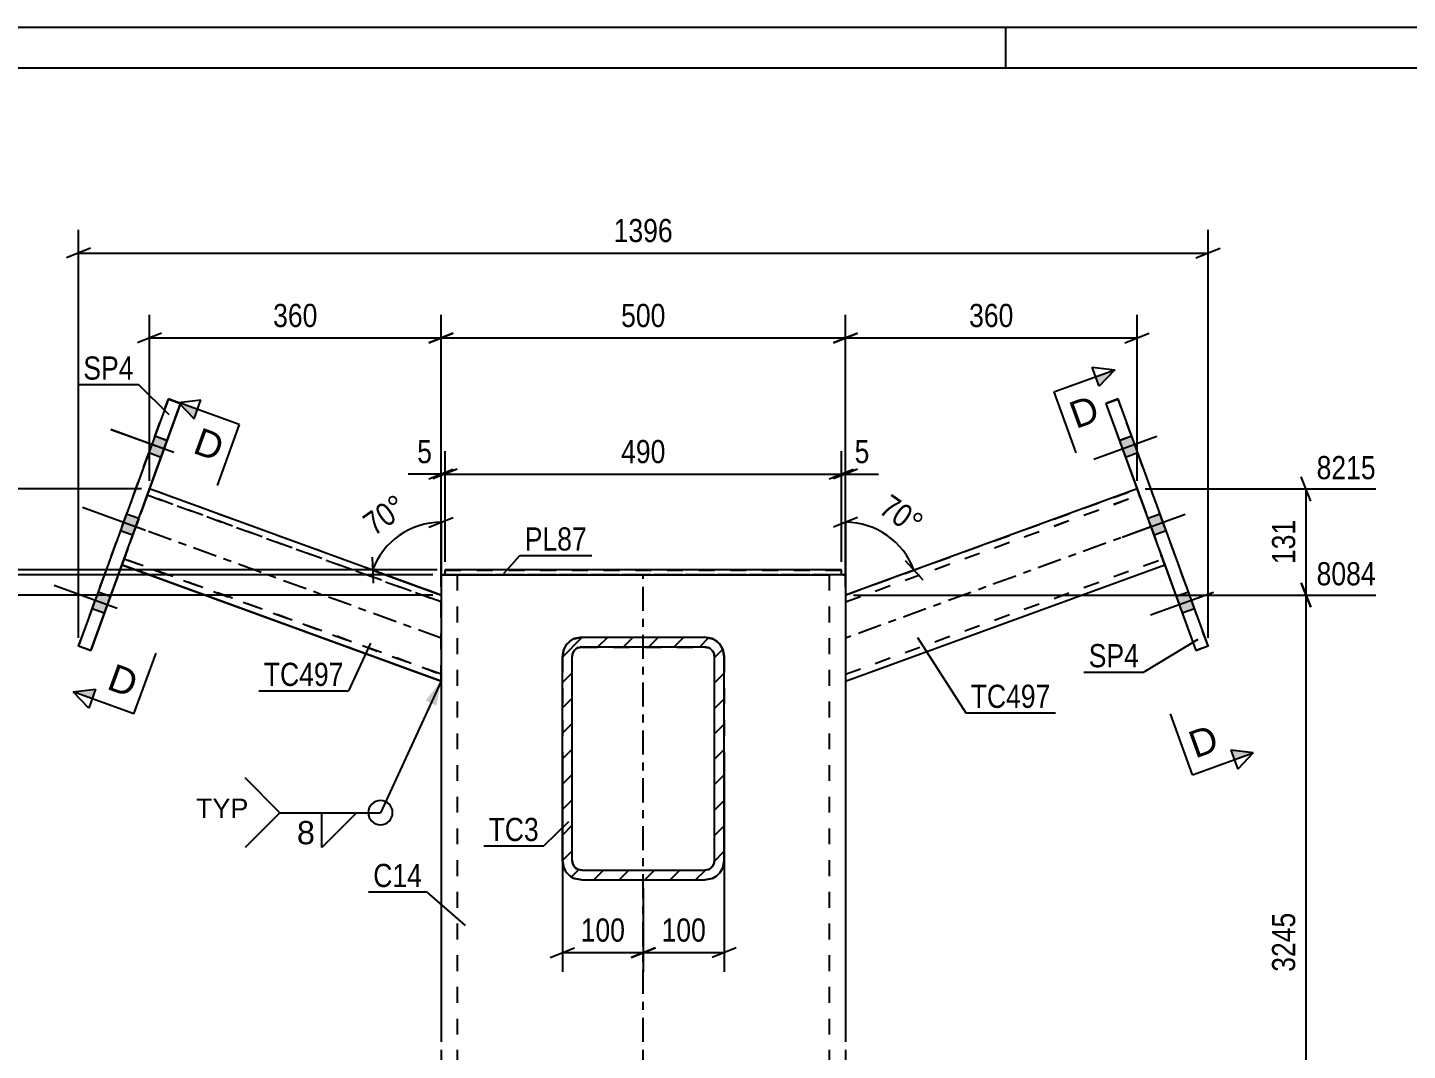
# Model space of a CAD drawing. Header units: millimetres. Extents: x 0 to 594, y 0 to 420.
# Drawn here: x 263.1 to 433.6, y 293.6 to 420 of the extents above; entities that cross this region are included whole.
import ezdxf

# ---------------------------------------------------------------- set-up
doc = ezdxf.new("R2010")
doc.units = ezdxf.units.MM
doc.linetypes.add('DXK_LINE_DOT2', pattern=[3.9198, 1.9599, -1.9599])
doc.linetypes.add('DXK_LINE_DOT3', pattern=[5.9187, 2.979, -0.9799, 0.9799, -0.9799])
doc.styles.add('Arial', font='arial.ttf', dxfattribs={"height": 0.2})
doc.styles.add('Arial Narrow', font='ARIALN.TTF', dxfattribs={"height": 0.2})

# ---------------------------------------------------------------- blocks, each defined once
blk = doc.blocks.new('Unknown-681868524-1134')
at = {"color": 5, "linetype": 'Continuous'}
for p, q in [((594, 420), (0, 420)), ((384, 415), (384, 420)), ((589, 415), (5, 415))]:
    blk.add_line(p, q, dxfattribs=at)
blk = doc.blocks.new('Part-681868524-1384 - 1250')
at = {"color": 7, "linetype": 'DXK_LINE_DOT2'}
for p, q in [((277.8, 362.04), (275.01, 354.38)), ((277.8, 362.04), (275.05, 354.5)), ((277.69, 361.75), (275.16, 354.78)), ((277.69, 361.75), (275.16, 354.79)), ((277.69, 361.75), (277.84, 362.16)), ((277.78, 362), (277.69, 361.75)), ((277.84, 362.16), (277.78, 362)), ((277.97, 362.53), (277.8, 362.04)), ((277.8, 362.04), (277.97, 362.53)), ((277.86, 362.22), (277.84, 362.16)), ((277.84, 362.16), (277.86, 362.21)), ((277.86, 362.22), (314.18, 349)), ((277.86, 362.21), (277.86, 362.22)), ((314.18, 348.99), (277.86, 362.21)), ((278.09, 362.85), (277.97, 362.53)), ((277.97, 362.53), (278.09, 362.85)), ((278.14, 362.97), (278.09, 362.85)), ((278.09, 362.85), (278.14, 362.97)), ((314.18, 349.85), (278.14, 362.97)), ((278.14, 362.97), (278.14, 362.97)), ((274.76, 353.68), (274.71, 353.57)), ((274.71, 353.57), (274.76, 353.68)), ((274.71, 353.57), (274.71, 353.57)), ((274.88, 354.01), (274.76, 353.68)), ((274.76, 353.68), (274.88, 354.01)), ((274.88, 354.01), (275.05, 354.5)), ((275.01, 354.38), (274.88, 354.01)), ((275.01, 354.38), (274.99, 354.32)), ((274.99, 354.32), (275.01, 354.38)), ((274.99, 354.32), (314.18, 340.06)), ((314.18, 340.06), (274.99, 354.32)), ((274.99, 354.32), (274.99, 354.32)), ((275.16, 354.79), (275.01, 354.38)), ((275.01, 354.38), (275.07, 354.54)), ((275.07, 354.54), (275.16, 354.78)), ((314.18, 339.2), (314.18, 349.85))]:
    blk.add_line(p, q, dxfattribs=at)
at = {"color": 2, "linetype": 'Continuous'}
for p, q in [((314.18, 349.85), (278.14, 362.97)), ((274.71, 353.57), (314.18, 339.21)), ((314.18, 339.2), (274.71, 353.57))]:
    blk.add_line(p, q, dxfattribs=at)
at = {"color": 7, "linetype": 'DXK_LINE_DOT3'}
blk.add_line((314.18, 344.53), (276.43, 358.27), dxfattribs=at)
blk = doc.blocks.new('Part-681868524-1276 - 1250')
at = {"color": 2, "linetype": 'Continuous'}
for p, q in [((397.88, 374.09), (396.38, 373.54)), ((409, 343.55), (397.88, 374.09)), ((396.38, 373.54), (407.5, 343)), ((396.38, 373.54), (396.38, 373.54)), ((396.38, 373.54), (396.38, 373.54)), ((396.38, 373.54), (400.23, 362.97)), ((403.65, 353.57), (407.5, 343)), ((407.5, 343), (409, 343.55)), ((409, 343.54), (407.5, 343)), ((407.5, 343), (407.5, 343)), ((409, 343.55), (409, 343.54)), ((409, 343.54), (409, 343.55))]:
    blk.add_line(p, q, dxfattribs=at)
at = {"color": 7, "linetype": 'DXK_LINE_DOT2'}
for p, q in [((396.38, 373.54), (397.88, 374.08)), ((397.88, 374.09), (397.88, 374.08)), ((409, 343.55), (397.88, 374.08)), ((400.23, 362.97), (403.65, 353.57))]:
    blk.add_line(p, q, dxfattribs=at)
blk = doc.blocks.new('Part-681868524-1306 - 1250')
at = {"color": 2, "linetype": 'Continuous'}
for p, q in [((400.23, 362.97), (364.18, 349.85)), ((364.18, 339.21), (403.65, 353.57)), ((364.18, 339.2), (403.65, 353.57))]:
    blk.add_line(p, q, dxfattribs=at)
at = {"color": 7, "linetype": 'DXK_LINE_DOT2'}
for p, q in [((364.18, 349.85), (400.23, 362.97)), ((364.18, 349), (400.5, 362.22)), ((364.18, 349), (400.5, 362.21)), ((400.23, 362.97), (400.23, 362.97)), ((400.23, 362.97), (400.27, 362.85)), ((400.27, 362.85), (400.23, 362.97)), ((400.27, 362.85), (400.39, 362.53)), ((400.39, 362.53), (400.27, 362.85)), ((400.39, 362.53), (400.57, 362.04)), ((400.5, 362.21), (400.39, 362.53)), ((400.5, 362.21), (400.5, 362.22)), ((400.52, 362.16), (400.5, 362.22)), ((400.5, 362.21), (403.31, 354.5)), ((400.5, 362.21), (400.52, 362.16)), ((400.67, 361.75), (400.52, 362.16)), ((400.52, 362.16), (400.58, 361.99)), ((400.57, 362.04), (403.31, 354.5)), ((400.58, 361.99), (400.67, 361.75)), ((400.67, 361.75), (403.21, 354.79)), ((400.67, 361.75), (403.21, 354.79)), ((364.18, 340.06), (403.38, 354.32)), ((364.18, 340.06), (403.38, 354.32)), ((403.21, 354.79), (403.35, 354.38)), ((403.3, 354.54), (403.21, 354.79)), ((403.35, 354.38), (403.3, 354.54)), ((403.31, 354.5), (403.49, 354.01)), ((403.49, 354.01), (403.31, 354.5)), ((403.35, 354.38), (403.38, 354.32)), ((403.38, 354.32), (403.35, 354.38)), ((403.38, 354.32), (403.38, 354.32)), ((403.49, 354.01), (403.61, 353.69)), ((403.61, 353.68), (403.49, 354.01)), ((403.61, 353.69), (403.65, 353.57)), ((403.65, 353.57), (403.61, 353.68)), ((403.65, 353.57), (403.65, 353.57)), ((364.18, 349.85), (364.18, 339.2))]:
    blk.add_line(p, q, dxfattribs=at)
at = {"color": 7, "linetype": 'DXK_LINE_DOT3'}
blk.add_line((401.94, 358.27), (364.18, 344.53), dxfattribs=at)
blk = doc.blocks.new('Part-681868524-1321 - 1250')
at = {"color": 2, "linetype": 'Continuous'}
for p, q in [((363.68, 352.95), (314.68, 352.95)), ((314.68, 352.35), (314.68, 352.95)), ((314.68, 352.35), (316.36, 352.35)), ((363.68, 352.35), (362.01, 352.35)), ((363.68, 352.35), (363.68, 352.95))]:
    blk.add_line(p, q, dxfattribs=at)
at = {"color": 7, "linetype": 'DXK_LINE_DOT2'}
for p, q in [((314.68, 352.94), (363.68, 352.94)), ((314.68, 352.34), (314.68, 352.35)), ((314.68, 352.34), (314.68, 352.35)), ((363.68, 352.34), (314.68, 352.34)), ((362.01, 352.35), (316.36, 352.35)), ((363.68, 352.34), (363.68, 352.35)), ((363.68, 352.35), (363.68, 352.34))]:
    blk.add_line(p, q, dxfattribs=at)
blk = doc.blocks.new('Part-681868524-1347 - 1250')
at = {"color": 7, "linetype": 'DXK_LINE_DOT2'}
for p, q in [((331.58, 344.62), (330.66, 344.44)), ((331.58, 344.62), (346.78, 344.62)), ((331.58, 344.62), (331.58, 344.62)), ((346.78, 344.62), (346.78, 344.62)), ((347.7, 344.44), (346.78, 344.62)), ((329.36, 343.14), (329.18, 342.22)), ((331.12, 343.33), (331.58, 343.42)), ((331.58, 343.42), (331.58, 343.42)), ((331.58, 343.42), (346.78, 343.42)), ((346.78, 343.42), (346.78, 343.42)), ((346.78, 343.42), (347.24, 343.33)), ((349.18, 342.22), (349, 343.14)), ((329.18, 342.22), (329.18, 317.02)), ((330.38, 342.22), (330.47, 342.68)), ((330.38, 342.22), (330.38, 342.22)), ((330.38, 317.02), (330.38, 342.22)), ((330.47, 342.68), (330.47, 342.68)), ((347.89, 342.68), (347.89, 342.68)), ((347.89, 342.68), (347.98, 342.22)), ((347.98, 342.22), (347.98, 342.22)), ((347.98, 317.02), (347.98, 342.22)), ((349.18, 342.22), (349.18, 317.02)), ((329.18, 317.02), (329.36, 316.11)), ((329.36, 316.1), (329.36, 316.11)), ((330.38, 317.02), (330.38, 317.02)), ((330.47, 316.56), (330.38, 317.02)), ((331.58, 315.82), (331.12, 315.92)), ((331.58, 315.82), (331.58, 315.82)), ((331.58, 315.82), (346.78, 315.82)), ((347.24, 315.92), (346.78, 315.82)), ((346.78, 315.82), (346.78, 315.82)), ((347.98, 317.02), (347.89, 316.56)), ((347.98, 317.02), (347.98, 317.02)), ((349, 316.11), (349.18, 317.02)), ((349, 316.1), (349, 316.11)), ((330.66, 314.81), (331.58, 314.62)), ((331.58, 314.62), (346.78, 314.62)), ((331.58, 314.62), (331.58, 314.62)), ((346.78, 314.62), (347.7, 314.81)), ((346.78, 314.62), (346.78, 314.62))]:
    blk.add_line(p, q, dxfattribs=at)
at = {"color": 7, "linetype": 'DXK_LINE_DOT3'}
blk.add_line((339.18, 329.62), (339.18, 329.63), dxfattribs=at)
at = {"color": 7, "linetype": 'DXK_LINE_DOT2'}
for centre, radius, start, end in [((331.58, 342.22), 2.4, 112.5, 157.5), ((331.58, 342.22), 1.2, 112.5, 157.5), ((346.78, 342.22), 1.2, 22.5, 67.5), ((346.78, 342.22), 2.4, 22.5, 67.5), ((331.58, 317.02), 2.4, 202.5, 247.5), ((331.58, 317.02), 1.2, 202.5, 247.5), ((346.78, 317.02), 1.2, 292.5, 337.5), ((346.78, 317.02), 2.4, 292.5, 337.5)]:
    blk.add_arc(centre, radius, start, end, dxfattribs=at)
blk = doc.blocks.new('Part-681868524-1379 - 1250')
at = {"linetype": 'Continuous'}
h = blk.add_hatch(dxfattribs=at)
h.set_pattern_fill('', scale=0.7, style=0, pattern_type=0)
h.set_pattern_definition([(45, (329.1817, 317.038), (-1.57154, 1.57154), [])])
h.paths.add_polyline_path([(329.18, 342.24), (329.18, 317.04), (329.36, 316.12), (329.88, 315.34), (330.66, 314.82), (331.58, 314.64), (346.78, 314.64), (347.7, 314.82), (348.48, 315.34), (349, 316.12), (349.18, 317.04), (349.18, 342.24), (349, 343.16), (348.48, 343.94), (347.7, 344.46), (346.78, 344.64), (331.58, 344.64), (330.66, 344.46), (329.88, 343.94), (329.36, 343.16)])
h.paths.add_polyline_path([(330.73, 343.09), (331.12, 343.35), (331.58, 343.44), (346.78, 343.44), (347.24, 343.35), (347.63, 343.09), (347.89, 342.7), (347.98, 342.24), (347.98, 317.04), (347.89, 316.58), (347.63, 316.19), (347.24, 315.93), (346.78, 315.84), (331.58, 315.84), (331.12, 315.93), (330.73, 316.19), (330.47, 316.58), (330.38, 317.04), (330.38, 342.24), (330.47, 342.7)])
at = {"color": 2, "linetype": 'Continuous'}
for p, q in [((331.58, 344.64), (330.66, 344.46)), ((331.58, 344.64), (346.78, 344.64)), ((347.7, 344.46), (346.78, 344.64)), ((329.36, 343.16), (329.18, 342.24)), ((331.12, 343.35), (331.58, 343.44)), ((331.58, 343.43), (331.12, 343.34)), ((331.58, 343.43), (331.58, 343.44)), ((331.58, 343.44), (346.78, 343.44)), ((331.58, 343.43), (346.78, 343.43)), ((346.78, 343.43), (346.78, 343.44)), ((346.78, 343.44), (347.24, 343.35)), ((347.24, 343.34), (346.78, 343.43)), ((349.18, 342.24), (349, 343.16)), ((329.18, 317.04), (329.18, 342.24)), ((330.38, 342.24), (330.47, 342.7)), ((330.38, 317.04), (330.38, 342.24)), ((347.89, 342.7), (347.98, 342.24)), ((347.98, 317.04), (347.98, 342.24)), ((349.18, 317.04), (349.18, 342.24)), ((329.18, 317.04), (329.36, 316.12)), ((330.47, 316.58), (330.38, 317.04)), ((331.58, 315.84), (331.12, 315.93)), ((331.58, 315.84), (346.78, 315.84)), ((347.24, 315.93), (346.78, 315.84)), ((347.98, 317.04), (347.89, 316.58)), ((349, 316.12), (349.18, 317.04)), ((331.58, 314.63), (330.66, 314.82)), ((330.66, 314.82), (331.58, 314.64)), ((331.58, 314.63), (331.58, 314.64)), ((331.58, 314.64), (346.78, 314.64)), ((331.58, 314.63), (346.78, 314.63)), ((347.7, 314.82), (346.78, 314.63)), ((346.78, 314.64), (347.7, 314.82)), ((346.78, 314.63), (346.78, 314.64))]:
    blk.add_line(p, q, dxfattribs=at)
at = {"color": 7, "linetype": 'DXK_LINE_DOT2'}
for p, q in [((330.66, 344.45), (331.58, 344.63)), ((331.58, 344.63), (331.58, 344.64)), ((331.58, 344.63), (346.78, 344.63)), ((346.78, 344.63), (346.78, 344.64)), ((346.78, 344.63), (347.7, 344.45)), ((329.18, 342.23), (329.36, 343.15)), ((349, 343.15), (349.18, 342.23)), ((329.18, 342.24), (329.18, 317.03)), ((330.47, 342.69), (330.38, 342.23)), ((330.38, 342.23), (330.38, 342.24)), ((330.38, 317.03), (330.38, 342.23)), ((330.47, 342.69), (330.47, 342.7)), ((347.89, 342.69), (347.89, 342.7)), ((347.98, 342.23), (347.89, 342.69)), ((347.98, 342.23), (347.98, 342.24)), ((347.98, 317.03), (347.98, 342.23)), ((349.18, 342.24), (349.18, 317.03)), ((329.36, 316.12), (329.18, 317.03)), ((329.36, 316.12), (329.36, 316.12)), ((330.38, 317.03), (330.38, 317.04)), ((330.38, 317.03), (330.47, 316.58)), ((331.12, 315.93), (331.58, 315.83)), ((331.58, 315.83), (331.58, 315.84)), ((331.58, 315.83), (346.78, 315.83)), ((346.78, 315.83), (347.24, 315.93)), ((346.78, 315.83), (346.78, 315.84)), ((347.89, 316.58), (347.98, 317.03)), ((347.98, 317.03), (347.98, 317.04)), ((349.18, 317.03), (349, 316.12)), ((349, 316.12), (349, 316.12)), ((349.18, 317.03), (349.18, 317.04))]:
    blk.add_line(p, q, dxfattribs=at)
at = {"color": 7, "linetype": 'DXK_LINE_DOT3'}
blk.add_line((339.18, 329.63), (339.18, 329.64), dxfattribs=at)
at = {"color": 2, "linetype": 'Continuous'}
for centre, radius, start, end in [((331.58, 342.24), 2.4, 112.5, 157.5), ((331.58, 342.24), 1.2, 112.5, 157.5), ((331.58, 342.23), 1.2, 112.5, 157.5), ((346.78, 342.24), 1.2, 22.5, 67.5), ((346.78, 342.23), 1.2, 22.5, 67.5), ((346.78, 342.24), 2.4, 22.5, 67.5), ((331.58, 317.03), 2.4, 202.5, 247.5), ((331.58, 317.04), 2.4, 202.5, 247.5), ((331.58, 317.04), 1.2, 202.5, 247.5), ((346.78, 317.04), 1.2, 292.5, 337.5), ((346.78, 317.03), 2.4, 292.5, 337.5), ((346.78, 317.04), 2.4, 292.5, 337.5)]:
    blk.add_arc(centre, radius, start, end, dxfattribs=at)
at = {"color": 7, "linetype": 'DXK_LINE_DOT2'}
for centre, radius, start, end in [((331.58, 342.23), 2.4, 112.5, 157.5), ((346.78, 342.23), 2.4, 22.5, 67.5), ((331.58, 317.03), 1.2, 202.5, 247.5), ((346.78, 317.03), 1.2, 292.5, 337.5)]:
    blk.add_arc(centre, radius, start, end, dxfattribs=at)
blk = doc.blocks.new('Part-681868524-1464 - 1250')
at = {"linetype": 'Continuous'}
blk.add_hatch(color=2, dxfattribs=at).paths.add_polyline_path([(314.18, 213.37), (313.38, 214.77), (314.98, 214.77)])
at = {"color": 2, "linetype": 'Continuous'}
for p, q in [((314.18, 352.35), (314.18, 294.62)), ((314.18, 352.35), (314.49, 352.35)), ((314.49, 352.35), (314.68, 352.35)), ((316.36, 352.35), (316.65, 352.35)), ((316.65, 352.35), (318.18, 352.35)), ((318.18, 352.35), (360.18, 352.35)), ((360.18, 352.35), (361.71, 352.35)), ((362.01, 352.35), (361.71, 352.35)), ((363.88, 352.35), (363.68, 352.35)), ((363.88, 352.35), (364.18, 352.35)), ((364.18, 352.35), (364.18, 294.62)), ((314.18, 293.62), (314.18, 214.31)), ((364.18, 293.62), (364.18, 214.31)), ((314.18, 213.37), (313.38, 214.77)), ((313.38, 214.77), (314.98, 214.77)), ((314.98, 214.77), (314.18, 213.37)), ((314.18, 213.31), (314.18, 193.31)), ((364.18, 213.31), (364.18, 193.31))]:
    blk.add_line(p, q, dxfattribs=at)
at = {"color": 7, "linetype": 'DXK_LINE_DOT2'}
for p, q in [((314.49, 352.34), (314.18, 352.34)), ((315.35, 352.34), (314.49, 352.34)), ((314.68, 352.35), (315.35, 352.35)), ((315.35, 352.35), (316.36, 352.35)), ((316.65, 352.34), (315.35, 352.34)), ((316.18, 352.35), (316.18, 294.62)), ((316.33, 352.35), (316.18, 352.35)), ((316.18, 352.34), (316.33, 352.34)), ((316.77, 352.35), (316.33, 352.35)), ((316.33, 352.34), (316.77, 352.34)), ((318.18, 352.34), (316.65, 352.34)), ((317.42, 352.35), (316.77, 352.35)), ((316.77, 352.34), (317.42, 352.34)), ((318.18, 352.35), (317.42, 352.35)), ((317.42, 352.34), (318.18, 352.34)), ((318.18, 352.35), (360.18, 352.35)), ((318.18, 352.34), (360.18, 352.34)), ((318.18, 352.34), (360.18, 352.34)), ((360.95, 352.35), (360.18, 352.35)), ((360.18, 352.34), (360.95, 352.34)), ((361.71, 352.34), (360.18, 352.34)), ((361.6, 352.35), (360.95, 352.35)), ((360.95, 352.34), (361.6, 352.34)), ((362.03, 352.35), (361.6, 352.35)), ((361.6, 352.34), (362.03, 352.34)), ((363.01, 352.34), (361.71, 352.34)), ((363.01, 352.35), (362.01, 352.35)), ((362.18, 352.35), (362.03, 352.35)), ((362.03, 352.34), (362.18, 352.34)), ((362.18, 352.35), (362.18, 294.62)), ((363.68, 352.35), (363.01, 352.35)), ((363.88, 352.34), (363.01, 352.34)), ((364.18, 352.34), (363.88, 352.34)), ((316.18, 293.62), (316.18, 214.31)), ((362.18, 293.62), (362.18, 214.31)), ((316.18, 213.31), (316.18, 178.3)), ((362.18, 213.31), (362.18, 178.3)), ((314.18, 193.31), (314.18, 178.3)), ((364.18, 193.31), (364.18, 178.3)), ((314.18, 178.3), (314.18, 178.31)), ((314.49, 178.31), (314.18, 178.31)), ((314.18, 178.3), (314.49, 178.3)), ((315.35, 178.31), (314.49, 178.31)), ((314.49, 178.3), (315.35, 178.3)), ((316.65, 178.31), (315.35, 178.31)), ((315.35, 178.3), (316.65, 178.3)), ((316.18, 178.3), (316.18, 178.31)), ((316.18, 178.31), (316.33, 178.31)), ((316.33, 178.3), (316.18, 178.3)), ((316.33, 178.31), (316.77, 178.31)), ((316.77, 178.3), (316.33, 178.3)), ((318.18, 178.31), (316.65, 178.31)), ((316.65, 178.3), (318.18, 178.3)), ((316.77, 178.31), (317.42, 178.31)), ((317.42, 178.3), (316.77, 178.3)), ((317.42, 178.31), (318.18, 178.31)), ((318.18, 178.3), (317.42, 178.3)), ((318.18, 178.31), (360.18, 178.31)), ((318.18, 178.31), (360.18, 178.31)), ((318.18, 178.3), (360.18, 178.3)), ((318.18, 178.3), (360.18, 178.3)), ((360.18, 178.31), (360.95, 178.31)), ((361.71, 178.31), (360.18, 178.31)), ((360.95, 178.3), (360.18, 178.3)), ((360.18, 178.3), (361.71, 178.3)), ((360.95, 178.31), (361.6, 178.31)), ((361.6, 178.3), (360.95, 178.3)), ((361.6, 178.31), (362.03, 178.31)), ((362.03, 178.3), (361.6, 178.3)), ((363.01, 178.31), (361.71, 178.31)), ((361.71, 178.3), (363.01, 178.3)), ((362.03, 178.31), (362.18, 178.31)), ((362.18, 178.3), (362.03, 178.3)), ((362.18, 178.3), (362.18, 178.31)), ((363.88, 178.31), (363.01, 178.31)), ((363.01, 178.3), (363.88, 178.3)), ((364.18, 178.31), (363.88, 178.31)), ((363.88, 178.3), (364.18, 178.3)), ((364.18, 178.3), (364.18, 178.31))]:
    blk.add_line(p, q, dxfattribs=at)
at = {"color": 7, "linetype": 'DXK_LINE_DOT3'}
for p, q in [((339.18, 294.62), (339.18, 352.35)), ((339.18, 214.31), (339.18, 293.62)), ((339.18, 178.3), (339.18, 213.31))]:
    blk.add_line(p, q, dxfattribs=at)
at = {"color": 2, "linetype": 'Continuous'}
blk.add_circle((314.18, 214.27), 1, dxfattribs=at)
blk = doc.blocks.new('Part-681868524-1406 - 1250')
at = {"color": 2, "linetype": 'Continuous'}
for p, q in [((280.48, 374.09), (269.36, 343.55)), ((281.98, 373.54), (280.48, 374.09)), ((270.87, 343), (281.98, 373.54)), ((281.98, 373.54), (278.14, 362.97)), ((281.98, 373.54), (281.98, 373.54)), ((281.98, 373.54), (281.98, 373.54)), ((274.72, 353.57), (270.87, 343)), ((269.36, 343.55), (270.87, 343)), ((269.36, 343.55), (269.36, 343.54)), ((269.36, 343.54), (269.37, 343.55)), ((270.87, 343), (269.36, 343.54)), ((270.87, 343), (270.87, 343))]:
    blk.add_line(p, q, dxfattribs=at)
at = {"color": 7, "linetype": 'DXK_LINE_DOT2'}
for p, q in [((269.37, 343.55), (280.48, 374.08)), ((280.48, 374.09), (280.48, 374.08)), ((280.48, 374.08), (281.98, 373.54)), ((278.14, 362.97), (274.72, 353.57))]:
    blk.add_line(p, q, dxfattribs=at)
blk = doc.blocks.new('Bolt-681868524-1407 - 1250')
at = {"linetype": 'Continuous'}
for points in [[(279.55, 366.86), (280.31, 368.93), (278.8, 369.48), (278.05, 367.41)], [(279.55, 366.87), (280.31, 368.93), (278.8, 369.48), (278.05, 367.41)], [(279.55, 366.87), (280.31, 368.94), (278.8, 369.48), (278.05, 367.42)], [(276.05, 357.23), (276.8, 359.3), (275.3, 359.85), (274.55, 357.78)], [(276.05, 357.24), (276.8, 359.3), (275.3, 359.85), (274.55, 357.78)], [(272.54, 347.6), (273.3, 349.67), (271.79, 350.22), (271.04, 348.15)], [(272.54, 347.6), (273.3, 349.67), (271.79, 350.22), (271.04, 348.15)], [(272.54, 347.6), (273.3, 349.67), (271.79, 350.22), (271.04, 348.15)]]:
    blk.add_hatch(color=1, dxfattribs=at).paths.add_polyline_path(points)
at = {"color": 1, "linetype": 'Continuous'}
for p, q in [((281.15, 367.46), (273.35, 370.3)), ((281.15, 367.45), (273.35, 370.29)), ((281.15, 367.46), (273.35, 370.29)), ((280.31, 368.93), (278.8, 369.48)), ((280.31, 368.93), (278.8, 369.48)), ((280.31, 368.94), (278.8, 369.48)), ((279.55, 366.87), (278.05, 367.42)), ((279.55, 366.86), (278.05, 367.41)), ((279.55, 366.87), (278.05, 367.41)), ((277.65, 357.82), (269.85, 360.66)), ((277.65, 357.83), (269.85, 360.66)), ((276.8, 359.3), (275.3, 359.85)), ((276.8, 359.3), (275.3, 359.85)), ((276.05, 357.23), (274.55, 357.78)), ((276.05, 357.24), (274.55, 357.78)), ((274.14, 348.19), (266.34, 351.03)), ((274.14, 348.19), (266.34, 351.03)), ((274.14, 348.19), (266.34, 351.03)), ((273.3, 349.67), (271.79, 350.22)), ((273.3, 349.67), (271.79, 350.22)), ((273.3, 349.67), (271.79, 350.22)), ((272.54, 347.6), (271.04, 348.15)), ((272.54, 347.6), (271.04, 348.15)), ((272.54, 347.6), (271.04, 348.15))]:
    blk.add_line(p, q, dxfattribs=at)
blk = doc.blocks.new('Bolt-681868524-1485 - 1250')
at = {"linetype": 'Continuous'}
for points in [[(400.31, 367.41), (399.56, 369.48), (398.06, 368.93), (398.81, 366.87)], [(400.31, 367.41), (399.56, 369.48), (398.06, 368.93), (398.81, 366.87)], [(400.31, 367.42), (399.56, 369.48), (398.06, 368.94), (398.81, 366.87)], [(403.82, 357.78), (403.07, 359.85), (401.56, 359.3), (402.32, 357.23)], [(403.82, 357.78), (403.07, 359.85), (401.56, 359.3), (402.32, 357.24)], [(407.32, 348.15), (406.57, 350.22), (405.07, 349.67), (405.82, 347.6)], [(407.32, 348.15), (406.57, 350.22), (405.07, 349.67), (405.82, 347.6)], [(407.32, 348.15), (406.57, 350.22), (405.07, 349.67), (405.82, 347.61)]]:
    blk.add_hatch(color=1, dxfattribs=at).paths.add_polyline_path(points)
at = {"color": 1, "linetype": 'Continuous'}
for p, q in [((402.66, 369.44), (394.86, 366.6)), ((402.66, 369.44), (394.86, 366.6)), ((402.66, 369.44), (394.86, 366.6)), ((399.56, 369.48), (398.06, 368.93)), ((399.56, 369.48), (398.06, 368.93)), ((399.56, 369.48), (398.06, 368.94)), ((400.31, 367.42), (398.81, 366.87)), ((400.31, 367.41), (398.81, 366.87)), ((400.31, 367.41), (398.81, 366.87)), ((406.17, 359.81), (398.37, 356.97)), ((406.17, 359.81), (398.37, 356.97)), ((403.07, 359.85), (401.56, 359.3)), ((403.07, 359.85), (401.56, 359.3)), ((403.82, 357.78), (402.32, 357.23)), ((403.82, 357.78), (402.32, 357.24)), ((409.67, 350.18), (401.87, 347.34)), ((409.67, 350.18), (401.87, 347.34)), ((409.67, 350.17), (401.87, 347.34)), ((406.57, 350.22), (405.07, 349.67)), ((406.57, 350.22), (405.07, 349.67)), ((406.57, 350.22), (405.07, 349.67)), ((407.32, 348.15), (405.82, 347.6)), ((407.32, 348.15), (405.82, 347.6)), ((407.32, 348.15), (405.82, 347.61))]:
    blk.add_line(p, q, dxfattribs=at)
blk = doc.blocks.new('StraightDimension-681868524-1768 - 1250')
at = {"color": 7, "linetype": 'Continuous'}
for p, q in [((329.18, 328.62), (329.18, 303.25)), ((339.18, 313.64), (339.18, 303.25)), ((327.68, 305.05), (330.68, 306.25)), ((329.18, 305.65), (339.18, 305.65)), ((340.68, 306.25), (337.68, 305.05))]:
    blk.add_line(p, q, dxfattribs=at)
at = {"color": 0}
blk.add_wipeout([(337.52, 306.4), (337.52, 310.6), (330.84, 310.6), (330.84, 306.4)], dxfattribs=at)
at = {"color": 3, "style": 'Arial Narrow'}
blk.add_text('100', height=2.863, dxfattribs=at).set_placement((331.44, 307))
blk = doc.blocks.new('StraightDimension-681868524-1778 - 1250')
at = {"color": 7, "linetype": 'Continuous'}
for p, q in [((363.68, 353.95), (363.68, 367.65)), ((364.18, 353.35), (364.18, 367.65)), ((362.18, 364.2), (365.18, 365.4)), ((365.68, 365.4), (362.68, 364.2)), ((363.68, 364.8), (364.18, 364.8))]:
    blk.add_line(p, q, dxfattribs=at)
at = {"color": 0}
blk.add_wipeout([(367.73, 365.55), (367.73, 369.75), (364.71, 369.75), (364.71, 365.55)], dxfattribs=at)
at = {"color": 7, "linetype": 'Continuous'}
blk.add_line((364.18, 364.8), (368.26, 364.8), dxfattribs=at)
blk.add_line((364.18, 364.8), (368.26, 364.8), dxfattribs=at)
at = {"color": 3, "style": 'Arial Narrow'}
blk.add_text('5', height=2.86, dxfattribs=at).set_placement((365.31, 366.15))
blk = doc.blocks.new('AngleDimension-681868524-1524 - 1250')
at = {"color": 7, "linetype": 'Continuous'}
for p, q in [((312.68, 358.25), (315.68, 359.45)), ((314.18, 350.85), (314.18, 358.85)), ((314.18, 358.85), (314.18, 349.85)), ((305.67, 354.54), (305.78, 351.31)), ((305.72, 352.93), (314.18, 349.85))]:
    blk.add_line(p, q, dxfattribs=at)
blk.add_arc((314.18, 349.85), 9, 90, 160.0004, dxfattribs=at)
at = {"color": 0}
blk.add_wipeout([(311.04, 359.96), (308.64, 363.4), (303.35, 359.69), (305.75, 356.25)], dxfattribs=at)
at = {"color": 3, "style": 'Arial Narrow'}
blk.add_text('70°', height=2.863, rotation=35.002, dxfattribs=at).set_placement((305.9, 357.09))
blk = doc.blocks.new('AngleDimension-681868524-1520 - 1250')
at = {"color": 7, "linetype": 'Continuous'}
for p, q in [((365.68, 359.44), (362.68, 358.24)), ((364.18, 350.84), (364.18, 358.84)), ((364.18, 358.84), (364.18, 349.84)), ((371.56, 354.12), (373.72, 351.71)), ((372.64, 352.92), (364.18, 349.84))]:
    blk.add_line(p, q, dxfattribs=at)
blk.add_arc((364.18, 349.84), 9, 20, 90, dxfattribs=at)
at = {"color": 0}
blk.add_wipeout([(372.61, 356.25), (375.02, 359.69), (369.73, 363.39), (367.32, 359.95)], dxfattribs=at)
at = {"color": 3, "style": 'Arial Narrow'}
blk.add_text('70°', height=2.863, rotation=-35.002, dxfattribs=at).set_placement((368.15, 360.1))
blk = doc.blocks.new('StraightDimension-681868524-1759 - 1250')
at = {"color": 7, "linetype": 'Continuous'}
for p, q in [((349.18, 328.62), (349.18, 303.25)), ((339.18, 313.64), (339.18, 303.25)), ((337.68, 305.05), (340.68, 306.25)), ((339.18, 305.65), (349.18, 305.65)), ((350.68, 306.25), (347.68, 305.05))]:
    blk.add_line(p, q, dxfattribs=at)
at = {"color": 0}
blk.add_wipeout([(347.52, 306.4), (347.52, 310.6), (340.84, 310.6), (340.84, 306.4)], dxfattribs=at)
at = {"color": 3, "style": 'Arial Narrow'}
blk.add_text('100', height=2.863, dxfattribs=at).set_placement((341.44, 307))
blk = doc.blocks.new('StraightDimension-681868524-1784 - 1250')
at = {"color": 7, "linetype": 'Continuous'}
for p, q in [((314.68, 353.95), (314.68, 367.65)), ((363.68, 353.95), (363.68, 367.65)), ((316.18, 365.4), (313.18, 364.2)), ((362.18, 364.2), (365.18, 365.4)), ((314.68, 364.8), (363.68, 364.8))]:
    blk.add_line(p, q, dxfattribs=at)
at = {"color": 0}
blk.add_wipeout([(342.52, 365.55), (342.52, 369.75), (335.84, 369.75), (335.84, 365.55)], dxfattribs=at)
at = {"color": 3, "style": 'Arial Narrow'}
blk.add_text('490', height=2.863, dxfattribs=at).set_placement((336.44, 366.15))
blk = doc.blocks.new('StraightDimension-681868524-1792 - 1250')
at = {"color": 7, "linetype": 'Continuous'}
for p, q in [((314.18, 353.35), (314.18, 367.65)), ((314.68, 353.95), (314.68, 367.65)), ((312.68, 364.2), (315.68, 365.4)), ((316.18, 365.4), (313.18, 364.2)), ((314.18, 364.8), (314.68, 364.8))]:
    blk.add_line(p, q, dxfattribs=at)
at = {"color": 0}
blk.add_wipeout([(313.66, 365.55), (313.66, 369.75), (310.63, 369.75), (310.63, 365.55)], dxfattribs=at)
at = {"color": 7, "linetype": 'Continuous'}
blk.add_line((314.18, 364.8), (310.1, 364.8), dxfattribs=at)
blk.add_line((314.18, 364.8), (310.1, 364.8), dxfattribs=at)
at = {"color": 3, "style": 'Arial Narrow'}
blk.add_text('5', height=2.86, dxfattribs=at).set_placement((311.23, 366.15))
blk = doc.blocks.new('StraightDimension-681868524-10270 - 1250')
at = {"color": 7, "linetype": 'Continuous'}
for p, q in [((253.16, 361.47), (251.96, 364.47)), ((277.14, 362.97), (243.94, 362.97)), ((252.56, 349.85), (252.56, 362.97)), ((313.18, 349.85), (239.44, 349.85)), ((251.96, 351.35), (253.16, 348.35))]:
    blk.add_line(p, q, dxfattribs=at)
at = {"color": 0, "linetype": 'Continuous'}
blk.add_wipeout([(251.86, 363.57), (251.86, 367.77), (243.34, 367.77), (243.34, 363.57)], dxfattribs=at)
at = {"color": 0}
blk.add_wipeout([(251.81, 359.75), (247.61, 359.75), (247.61, 353.07), (251.81, 353.07)], dxfattribs=at)
at = {"color": 3, "linetype": 'Continuous', "style": 'Arial Narrow'}
blk.add_text('8215', height=2.863, dxfattribs=at).set_placement((243.94, 364.17))
at = {"color": 3, "style": 'Arial Narrow'}
blk.add_text('131', height=2.863, rotation=90.0002, dxfattribs=at).set_placement((251.21, 353.67))
blk = doc.blocks.new('StraightDimension-681868524-10271 - 1250')
at = {"color": 7, "linetype": 'Continuous'}
for p, q in [((313.18, 349.85), (239.44, 349.85)), ((253.16, 348.35), (251.96, 351.35)), ((252.56, 264.01), (252.56, 349.85)), ((251.96, 265.51), (253.16, 262.51)), ((289.51, 264.01), (243.94, 264.01))]:
    blk.add_line(p, q, dxfattribs=at)
at = {"color": 0, "linetype": 'Continuous'}
blk.add_wipeout([(247.36, 350.45), (247.36, 354.65), (238.84, 354.65), (238.84, 350.45)], dxfattribs=at)
at = {"color": 0}
blk.add_wipeout([(251.81, 311.18), (247.61, 311.18), (247.61, 302.67), (251.81, 302.67)], dxfattribs=at)
at = {"color": 3, "linetype": 'Continuous', "style": 'Arial Narrow'}
blk.add_text('8084', height=2.863, dxfattribs=at).set_placement((239.44, 351.05))
at = {"color": 3, "style": 'Arial Narrow'}
blk.add_text('3245', height=2.863, rotation=90.0002, dxfattribs=at).set_placement((251.21, 303.27))
blk = doc.blocks.new('StraightDimension-681868524-14019 - 1250')
at = {"color": 7, "linetype": 'Continuous'}
for p, q in [((314.18, 353.35), (314.18, 384.48)), ((364.18, 353.35), (364.18, 384.48)), ((315.68, 382.23), (312.68, 381.03)), ((362.68, 381.03), (365.68, 382.23)), ((314.18, 381.63), (364.18, 381.63))]:
    blk.add_line(p, q, dxfattribs=at)
at = {"color": 0}
blk.add_wipeout([(342.52, 382.38), (342.52, 386.58), (335.84, 386.58), (335.84, 382.38)], dxfattribs=at)
at = {"color": 3, "style": 'Arial Narrow'}
blk.add_text('500', height=2.863, dxfattribs=at).set_placement((336.44, 382.98))
blk = doc.blocks.new('StraightDimension-681868524-10418 - 1250')
at = {"color": 7, "linetype": 'Continuous'}
for p, q in [((269.36, 344.55), (269.36, 394.98)), ((409, 344.55), (409, 394.98)), ((270.86, 392.73), (267.86, 391.53)), ((407.5, 391.53), (410.5, 392.73)), ((269.36, 392.13), (409, 392.13))]:
    blk.add_line(p, q, dxfattribs=at)
at = {"color": 0}
blk.add_wipeout([(343.44, 392.88), (343.44, 397.08), (334.92, 397.08), (334.92, 392.88)], dxfattribs=at)
at = {"color": 3, "style": 'Arial Narrow'}
blk.add_text('1396', height=2.863, dxfattribs=at).set_placement((335.52, 393.48))
blk = doc.blocks.new('StraightDimension-681868524-10448 - 1250')
at = {"color": 7, "linetype": 'Continuous'}
for p, q in [((421.72, 361.47), (420.52, 364.47)), ((401.23, 362.97), (429.74, 362.97)), ((421.12, 349.85), (421.12, 362.97)), ((365.18, 349.85), (429.74, 349.85)), ((420.52, 351.35), (421.72, 348.35))]:
    blk.add_line(p, q, dxfattribs=at)
at = {"color": 0, "linetype": 'Continuous'}
blk.add_wipeout([(430.34, 363.57), (430.34, 367.77), (421.82, 367.77), (421.82, 363.57)], dxfattribs=at)
at = {"color": 0}
blk.add_wipeout([(420.37, 359.75), (416.17, 359.75), (416.17, 353.07), (420.37, 353.07)], dxfattribs=at)
at = {"color": 3, "linetype": 'Continuous', "style": 'Arial Narrow'}
blk.add_text('8215', height=2.863, dxfattribs=at).set_placement((422.42, 364.17))
at = {"color": 3, "style": 'Arial Narrow'}
blk.add_text('131', height=2.863, rotation=90.0002, dxfattribs=at).set_placement((419.77, 353.67))
blk = doc.blocks.new('StraightDimension-681868524-10449 - 1250')
at = {"color": 7, "linetype": 'Continuous'}
for p, q in [((365.18, 349.85), (429.74, 349.85)), ((421.72, 348.35), (420.52, 351.35)), ((421.12, 264.01), (421.12, 349.85)), ((420.52, 265.51), (421.72, 262.51)), ((388.86, 264.01), (429.74, 264.01))]:
    blk.add_line(p, q, dxfattribs=at)
at = {"color": 0, "linetype": 'Continuous'}
blk.add_wipeout([(430.34, 350.45), (430.34, 354.65), (421.82, 354.65), (421.82, 350.45)], dxfattribs=at)
at = {"color": 0}
blk.add_wipeout([(420.37, 311.18), (416.17, 311.18), (416.17, 302.67), (420.37, 302.67)], dxfattribs=at)
at = {"color": 3, "linetype": 'Continuous', "style": 'Arial Narrow'}
blk.add_text('8084', height=2.863, dxfattribs=at).set_placement((422.42, 351.05))
at = {"color": 3, "style": 'Arial Narrow'}
blk.add_text('3245', height=2.863, rotation=90.0002, dxfattribs=at).set_placement((419.77, 303.27))
blk = doc.blocks.new('StraightDimension-681868524-10632 - 1250')
at = {"color": 7, "linetype": 'Continuous'}
for p, q in [((232.82, 354.45), (234.02, 351.45)), ((234.02, 350.85), (232.82, 353.85)), ((313.68, 352.95), (230.57, 352.95)), ((313.18, 352.35), (230.57, 352.35)), ((233.42, 352.35), (233.42, 352.95))]:
    blk.add_line(p, q, dxfattribs=at)
at = {"color": 0}
blk.add_wipeout([(232.67, 356.51), (228.47, 356.51), (228.47, 353.48), (232.67, 353.48)], dxfattribs=at)
at = {"color": 7, "linetype": 'Continuous'}
blk.add_line((233.42, 352.95), (233.42, 357.03), dxfattribs=at)
blk.add_line((233.42, 352.95), (233.42, 357.03), dxfattribs=at)
at = {"color": 3, "style": 'Arial Narrow'}
blk.add_text('6', height=2.86, rotation=90.0002, dxfattribs=at).set_placement((232.07, 354.08))
blk = doc.blocks.new('StraightDimension-681868524-10633 - 1250')
at = {"color": 7, "linetype": 'Continuous'}
for p, q in [((234.02, 350.85), (232.82, 353.85)), ((313.18, 352.35), (230.57, 352.35)), ((233.42, 178.3), (233.42, 352.35)), ((232.82, 179.8), (234.02, 176.8)), ((298.18, 178.3), (230.57, 178.3))]:
    blk.add_line(p, q, dxfattribs=at)
at = {"color": 0}
blk.add_wipeout([(232.67, 269.58), (228.47, 269.58), (228.47, 261.07), (232.67, 261.07)], dxfattribs=at)
at = {"color": 3, "style": 'Arial Narrow'}
blk.add_text('8109', height=2.863, rotation=90.0002, dxfattribs=at).set_placement((232.07, 261.67))
blk = doc.blocks.new('StraightDimension-681868524-14018 - 1250')
at = {"color": 7, "linetype": 'Continuous'}
for p, q in [((364.18, 353.35), (364.18, 384.48)), ((400.23, 363.97), (400.23, 384.48)), ((365.68, 382.23), (362.68, 381.03)), ((398.73, 381.03), (401.73, 382.23)), ((364.18, 381.63), (400.23, 381.63))]:
    blk.add_line(p, q, dxfattribs=at)
at = {"color": 0}
blk.add_wipeout([(385.55, 382.38), (385.55, 386.58), (378.86, 386.58), (378.86, 382.38)], dxfattribs=at)
at = {"color": 3, "style": 'Arial Narrow'}
blk.add_text('360', height=2.863, dxfattribs=at).set_placement((379.46, 382.98))
blk = doc.blocks.new('StraightDimension-681868524-14020 - 1250')
at = {"color": 7, "linetype": 'Continuous'}
for p, q in [((278.14, 363.97), (278.14, 384.48)), ((314.18, 353.35), (314.18, 384.48)), ((279.64, 382.23), (276.64, 381.03)), ((312.68, 381.03), (315.68, 382.23)), ((278.14, 381.63), (314.18, 381.63))]:
    blk.add_line(p, q, dxfattribs=at)
at = {"color": 0}
blk.add_wipeout([(299.5, 382.38), (299.5, 386.58), (292.82, 386.58), (292.82, 382.38)], dxfattribs=at)
at = {"color": 3, "style": 'Arial Narrow'}
blk.add_text('360', height=2.863, dxfattribs=at).set_placement((293.42, 382.98))
blk = doc.blocks.new('Mark-681868524-1302 - 1250')
at = {"color": 0}
blk.add_wipeout([(389.53, 335.9), (389.53, 338.9), (379.66, 338.9), (379.66, 335.9)], dxfattribs=at)
blk.add_wipeout([(389.53, 335.9), (389.53, 338.9), (379.66, 338.9), (379.66, 335.9)], dxfattribs=at)
at = {"color": 30, "linetype": 'Continuous'}
for p, q in [((373.08, 344.61), (379.06, 335.3)), ((379.06, 335.3), (390.13, 335.3))]:
    blk.add_line(p, q, dxfattribs=at)
at = {"color": 3, "style": 'Arial Narrow'}
blk.add_text('TC497', height=2.863, dxfattribs=at).set_placement((379.66, 335.9))
blk = doc.blocks.new('WeldMark-681868524-7327 - 1250')
at = {"linetype": 'Continuous'}
blk.add_hatch(color=30, dxfattribs=at).paths.add_polyline_path([(312.25, 336.8), (314.18, 339.21), (313.61, 336.17)])
at = {"color": 30, "linetype": 'Continuous'}
blk.add_line((314.18, 339.21), (306.69, 322.94), dxfattribs=at)
at = {"color": 3, "linetype": 'Continuous'}
for q in [(289.98, 327.23), (289.98, 318.65)]:
    blk.add_line((294.26, 322.94), q, dxfattribs=at)
for start, end in [(90, 270), (270, 90)]:
    blk.add_arc((306.69, 322.94), 1.5, start, end, dxfattribs=at)
at = {"color": 0}
blk.add_wipeout([(298.79, 318.84), (298.79, 322.24), (296.16, 322.24), (296.16, 318.84)], dxfattribs=at)
at = {"color": 30, "linetype": 'Continuous'}
blk.add_line((294.26, 322.94), (306.69, 322.94), dxfattribs=at)
at = {"color": 3, "linetype": 'Continuous'}
for p, q in [((299.44, 322.94), (303.73, 322.94)), ((303.73, 322.94), (299.44, 318.65)), ((299.44, 318.65), (299.44, 322.94))]:
    blk.add_line(p, q, dxfattribs=at)
at = {"color": 3, "style": 'Arial'}
blk.add_text('8', height=2.87, dxfattribs=at).set_placement((296.36, 319.04))
at = {"color": 0, "linetype": 'Continuous'}
blk.add_wipeout([(290.36, 322.29), (290.36, 324.79), (283.88, 324.79), (283.88, 322.29)], dxfattribs=at)
blk.add_wipeout([(290.36, 322.29), (290.36, 324.79), (283.88, 324.79), (283.88, 322.29)], dxfattribs=at)
at = {"color": 3, "linetype": 'Continuous', "style": 'Arial'}
blk.add_text('TYP', height=2.388, dxfattribs=at).set_placement((283.88, 322.29))
blk = doc.blocks.new('Mark-681868524-1272 - 1250')
at = {"color": 0}
blk.add_wipeout([(400.46, 340.92), (400.46, 343.92), (394.25, 343.92), (394.25, 340.92)], dxfattribs=at)
blk.add_wipeout([(400.46, 340.92), (400.46, 343.92), (394.25, 343.92), (394.25, 340.92)], dxfattribs=at)
at = {"color": 30, "linetype": 'Continuous'}
for p in [(407.73, 344.34), (393.65, 340.32)]:
    blk.add_line(p, (401.06, 340.32), dxfattribs=at)
at = {"color": 3, "style": 'Arial Narrow'}
blk.add_text('SP4', height=2.863, dxfattribs=at).set_placement((394.25, 340.92))
blk = doc.blocks.new('Mark-681868524-1317 - 1250')
at = {"color": 0}
blk.add_wipeout([(332.2, 355.35), (332.2, 358.35), (324.53, 358.35), (324.53, 355.35)], dxfattribs=at)
blk.add_wipeout([(332.2, 355.35), (332.2, 358.35), (324.53, 358.35), (324.53, 355.35)], dxfattribs=at)
at = {"color": 30, "linetype": 'Continuous'}
for p, q in [((321.94, 352.5), (323.93, 354.75)), ((323.93, 354.75), (332.8, 354.75))]:
    blk.add_line(p, q, dxfattribs=at)
at = {"color": 3, "style": 'Arial Narrow'}
blk.add_text('PL87', height=2.863, dxfattribs=at).set_placement((324.53, 355.35))
blk = doc.blocks.new('Mark-681868524-1375 - 1250')
at = {"color": 0}
blk.add_wipeout([(326.27, 319.44), (326.27, 322.44), (320.06, 322.44), (320.06, 319.44)], dxfattribs=at)
blk.add_wipeout([(326.27, 319.44), (326.27, 322.44), (320.06, 322.44), (320.06, 319.44)], dxfattribs=at)
at = {"color": 30, "linetype": 'Continuous'}
for p in [(329.95, 321.83), (319.46, 318.84)]:
    blk.add_line(p, (326.87, 318.84), dxfattribs=at)
at = {"color": 3, "style": 'Arial Narrow'}
blk.add_text('TC3', height=2.863, dxfattribs=at).set_placement((320.06, 319.44))
blk = doc.blocks.new('Mark-681868524-1380 - 1250')
at = {"color": 0}
blk.add_wipeout([(302.13, 338.61), (302.13, 341.61), (292.27, 341.61), (292.27, 338.61)], dxfattribs=at)
blk.add_wipeout([(302.13, 338.61), (302.13, 341.61), (292.27, 341.61), (292.27, 338.61)], dxfattribs=at)
at = {"color": 30, "linetype": 'Continuous'}
for p in [(305.44, 343.89), (291.67, 338.01)]:
    blk.add_line(p, (302.73, 338.01), dxfattribs=at)
at = {"color": 3, "style": 'Arial Narrow'}
blk.add_text('TC497', height=2.863, dxfattribs=at).set_placement((292.27, 338.61))
blk = doc.blocks.new('SectionMark-681868524-1819 - 1250')
at = {"linetype": 'Continuous'}
for points in [[(284.07, 372.8), (283.64, 371.62), (281.72, 373.65)], [(271.48, 338.21), (271.05, 337.03), (268.7, 337.89)]]:
    blk.add_hatch(color=6, dxfattribs=at).paths.add_polyline_path(points)
at = {"color": 6, "linetype": 'Continuous'}
for p, q in [((281.72, 373.65), (284.5, 373.97)), ((281.72, 373.65), (283.64, 371.62)), ((283.64, 371.62), (284.5, 373.97)), ((268.7, 337.89), (271.48, 338.21)), ((270.63, 335.86), (268.7, 337.89)), ((271.48, 338.21), (270.63, 335.86))]:
    blk.add_line(p, q, dxfattribs=at)
at = {"color": 0, "linetype": 'Continuous'}
for points in [[(286.5, 366.33), (287.7, 369.62), (284.53, 370.77), (283.34, 367.48)], [(275.88, 337.14), (277.08, 340.43), (273.91, 341.58), (272.71, 338.29)]]:
    blk.add_wipeout(points, dxfattribs=at)
at = {"color": 6, "linetype": 'Continuous'}
for p, q in [((289.24, 370.92), (281.72, 373.65)), ((289.24, 370.92), (286.5, 363.4)), ((276.22, 335.15), (278.96, 342.67)), ((276.22, 335.15), (268.7, 337.89))]:
    blk.add_line(p, q, dxfattribs=at)
at = {"color": 3, "linetype": 'Continuous', "style": 'Arial'}
for p in [(283.34, 367.48), (272.71, 338.29)]:
    blk.add_text('D', height=3.34, rotation=-20.002, dxfattribs=at).set_placement(p)
blk = doc.blocks.new('Mark-681868524-1402 - 1250')
at = {"color": 0}
blk.add_wipeout([(276.17, 376.48), (276.17, 379.48), (269.96, 379.48), (269.96, 376.48)], dxfattribs=at)
blk.add_wipeout([(276.17, 376.48), (276.17, 379.48), (269.96, 379.48), (269.96, 376.48)], dxfattribs=at)
at = {"color": 30, "linetype": 'Continuous'}
for p in [(269.36, 375.88), (280.58, 372.14)]:
    blk.add_line(p, (276.77, 375.88), dxfattribs=at)
at = {"color": 3, "style": 'Arial Narrow'}
blk.add_text('SP4', height=2.863, dxfattribs=at).set_placement((269.96, 376.48))
blk = doc.blocks.new('Mark-681868524-1460 - 1250')
at = {"color": 0}
blk.add_wipeout([(311.83, 313.75), (311.83, 316.75), (305.8, 316.75), (305.8, 313.75)], dxfattribs=at)
blk.add_wipeout([(311.83, 313.75), (311.83, 316.75), (305.8, 316.75), (305.8, 313.75)], dxfattribs=at)
at = {"color": 30, "linetype": 'Continuous'}
for p in [(305.2, 313.15), (317.22, 309)]:
    blk.add_line(p, (312.43, 313.15), dxfattribs=at)
at = {"color": 3, "style": 'Arial Narrow'}
blk.add_text('C14', height=2.863, dxfattribs=at).set_placement((305.8, 313.75))
blk = doc.blocks.new('SectionMark-681868524-1823 - 1250')
at = {"linetype": 'Continuous'}
for points in [[(395.53, 375.66), (395.11, 376.83), (397.46, 377.68)], [(412.24, 329.51), (411.82, 330.68), (414.59, 330.36)]]:
    blk.add_hatch(color=6, dxfattribs=at).paths.add_polyline_path(points)
at = {"color": 6, "linetype": 'Continuous'}
for p, q in [((395.53, 375.66), (394.68, 378.01)), ((394.68, 378.01), (397.46, 377.68)), ((397.46, 377.68), (395.53, 375.66)), ((414.59, 330.36), (411.82, 330.68)), ((411.82, 330.68), (412.67, 328.33)), ((414.59, 330.36), (412.67, 328.33))]:
    blk.add_line(p, q, dxfattribs=at)
at = {"color": 0, "linetype": 'Continuous'}
for points in [[(395.83, 371.51), (394.64, 374.8), (391.47, 373.65), (392.66, 370.36)], [(410.58, 330.77), (409.39, 334.06), (406.22, 332.91), (407.41, 329.62)]]:
    blk.add_wipeout(points, dxfattribs=at)
at = {"color": 6, "linetype": 'Continuous'}
for p, q in [((389.94, 374.96), (397.46, 377.68)), ((389.94, 374.96), (392.66, 367.44)), ((407.07, 327.63), (404.35, 335.16)), ((407.07, 327.63), (414.59, 330.36))]:
    blk.add_line(p, q, dxfattribs=at)
at = {"color": 3, "linetype": 'Continuous', "style": 'Arial'}
for p in [(392.66, 370.36), (407.41, 329.62)]:
    blk.add_text('D', height=3.34, rotation=19.9046, dxfattribs=at).set_placement(p)

msp = doc.modelspace()

# ---------------------------------------------------------------- block references
for name in ['Unknown-681868524-1134', 'Part-681868524-1406 - 1250', 'Part-681868524-1276 - 1250', 'Bolt-681868524-1407 - 1250', 'Bolt-681868524-1485 - 1250', 'Part-681868524-1384 - 1250', 'Part-681868524-1306 - 1250', 'Part-681868524-1464 - 1250', 'Part-681868524-1321 - 1250', 'Part-681868524-1379 - 1250', 'Part-681868524-1347 - 1250']:
    msp.add_blockref(name, (0, 0))

# ---------------------------------------------------------------- next in the draw order: block references
for name in ['StraightDimension-681868524-1778 - 1250', 'AngleDimension-681868524-1524 - 1250', 'StraightDimension-681868524-1768 - 1250']:
    msp.add_blockref(name, (0, 0))

# ---------------------------------------------------------------- next in the draw order: block references
for name in ['AngleDimension-681868524-1520 - 1250', 'StraightDimension-681868524-1759 - 1250', 'Mark-681868524-1375 - 1250']:
    msp.add_blockref(name, (0, 0))

# ---------------------------------------------------------------- next in the draw order: block references
msp.add_blockref('StraightDimension-681868524-1784 - 1250', (0, 0))

# ---------------------------------------------------------------- next in the draw order: block references
msp.add_blockref('StraightDimension-681868524-1792 - 1250', (0, 0))

# ---------------------------------------------------------------- next in the draw order: block references
msp.add_blockref('StraightDimension-681868524-10270 - 1250', (0, 0))

# ---------------------------------------------------------------- next in the draw order: block references
msp.add_blockref('StraightDimension-681868524-10271 - 1250', (0, 0))

# ---------------------------------------------------------------- next in the draw order: block references
msp.add_blockref('StraightDimension-681868524-14019 - 1250', (0, 0))

# ---------------------------------------------------------------- next in the draw order: block references
msp.add_blockref('StraightDimension-681868524-10418 - 1250', (0, 0))

# ---------------------------------------------------------------- next in the draw order: block references
for name in ['StraightDimension-681868524-10448 - 1250', 'Mark-681868524-1317 - 1250', 'StraightDimension-681868524-10632 - 1250']:
    msp.add_blockref(name, (0, 0))

# ---------------------------------------------------------------- next in the draw order: block references
for name in ['StraightDimension-681868524-10633 - 1250', 'StraightDimension-681868524-10449 - 1250']:
    msp.add_blockref(name, (0, 0))

# ---------------------------------------------------------------- next in the draw order: block references
for name in ['StraightDimension-681868524-14020 - 1250', 'StraightDimension-681868524-14018 - 1250', 'Mark-681868524-1302 - 1250', 'Mark-681868524-1272 - 1250', 'WeldMark-681868524-7327 - 1250', 'Mark-681868524-1460 - 1250']:
    msp.add_blockref(name, (0, 0))

# ---------------------------------------------------------------- next in the draw order: block references
for name in ['SectionMark-681868524-1823 - 1250', 'SectionMark-681868524-1819 - 1250', 'Mark-681868524-1380 - 1250']:
    msp.add_blockref(name, (0, 0))

# ---------------------------------------------------------------- next in the draw order: block references
msp.add_blockref('Mark-681868524-1402 - 1250', (0, 0))

doc.saveas('drawing.dxf')
